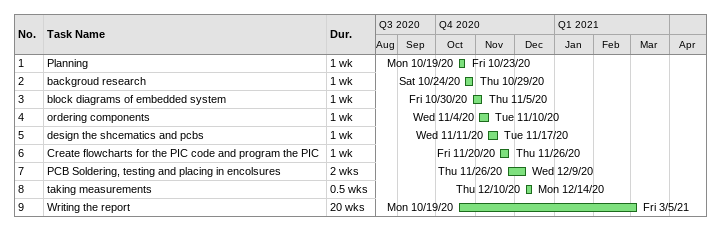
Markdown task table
| ID | Task | Duration | Start | Finish |
|---|---|---|---|---|
| 1 | Planning | 1w | 2020-10-19 | 2020-10-23 |
| 2 | backgroud research | 1w | 2020-10-24 | 2020-10-29 |
| 3 | block diagrams of embedded system | 1w | 2020-10-30 | 2020-11-05 |
| 4 | ordering components | 1w | 2020-11-04 | 2020-11-10 |
| 5 | design the shcematics and pcbs | 1w | 2020-11-11 | 2020-11-17 |
| 6 | Create flowcharts for the PIC code and program the PIC | 1w | 2020-11-20 | 2020-11-26 |
| 7 | PCB Soldering, testing and placing in encolsures | 2w | 2020-11-26 | 2020-12-09 |
| 8 | taking measurements | 0.5w | 2020-12-10 | 2020-12-14 |
| 9 | Writing the report | 20w | 2020-10-19 | 2021-03-05 |
